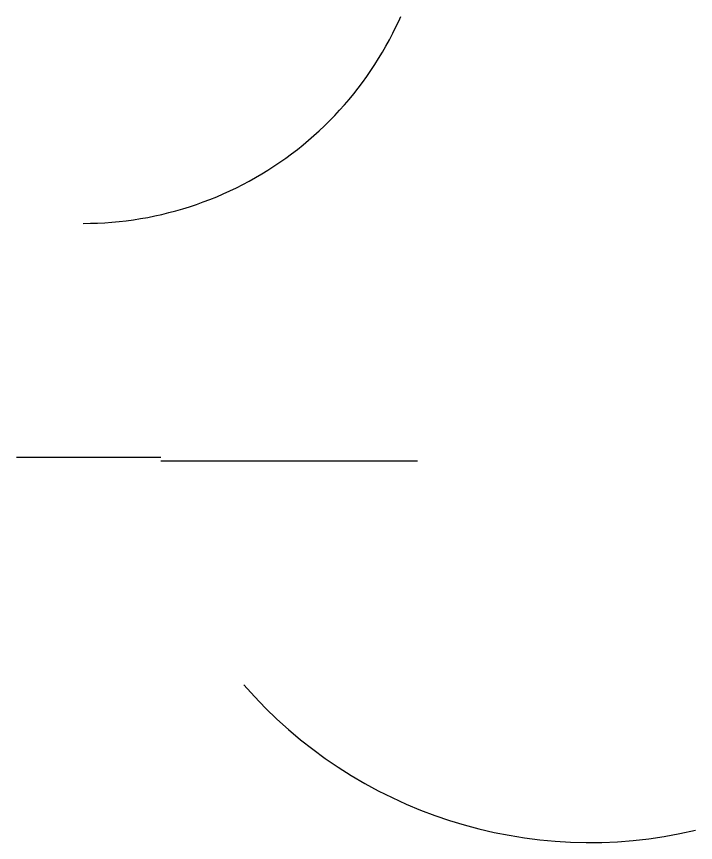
# Model space of a CAD drawing. Header units: metres. Extents: x -536 to 684, y -422 to 209.
# Drawn here: x -393.8 to -205.6, y -421.8 to -192.9 of the extents above; entities that cross this region are included whole.
import ezdxf

# ---------------------------------------------------------------- set-up
doc = ezdxf.new("R2010")
doc.units = ezdxf.units.M

msp = doc.modelspace()

# ---------------------------------------------------------------- linework, layer by layer
for points in [[(-375.34, -250.2), (-373.34, -250.18), (-371.35, -250.12), (-369.35, -250.02), (-367.35, -249.87), (-365.36, -249.68), (-363.38, -249.46), (-361.39, -249.19), (-359.42, -248.88), (-357.45, -248.53), (-355.49, -248.13), (-353.54, -247.7), (-351.59, -247.23), (-349.66, -246.71), (-347.74, -246.16), (-345.83, -245.57), (-343.93, -244.93), (-342.05, -244.26), (-340.18, -243.55), (-338.32, -242.8), (-336.49, -242.01), (-334.66, -241.19), (-332.86, -240.32), (-331.07, -239.42), (-329.31, -238.48), (-327.56, -237.51), (-325.84, -236.5), (-324.13, -235.45), (-322.45, -234.37), (-320.79, -233.25), (-319.15, -232.1), (-317.54, -230.92), (-315.96, -229.7), (-314.39, -228.45), (-312.86, -227.17), (-311.35, -225.85), (-309.87, -224.51), (-308.42, -223.13), (-307, -221.73), (-305.6, -220.29), (-304.24, -218.83), (-302.91, -217.34), (-301.61, -215.82), (-300.34, -214.28), (-299.1, -212.7), (-297.89, -211.11), (-296.72, -209.49), (-295.59, -207.84), (-294.48, -206.17), (-293.42, -204.48), (-292.38, -202.77), (-291.39, -201.03), (-290.43, -199.28), (-289.5, -197.51), (-288.62, -195.71), (-287.86, -194.1), (-287.26, -192.86)], [(-393.82, -315.02), (-353.82, -315.02)], [(-393.82, -315.02), (-383.82, -315.02)], [(-353.82, -316.02), (-282.66, -316.02)]]:
    msp.add_lwpolyline(points)
msp.add_lwpolyline([(-330.83, -378.11, 0.278587), (-205.57, -418.41, 0.333136)], format="xyb")

doc.saveas('drawing.dxf')
